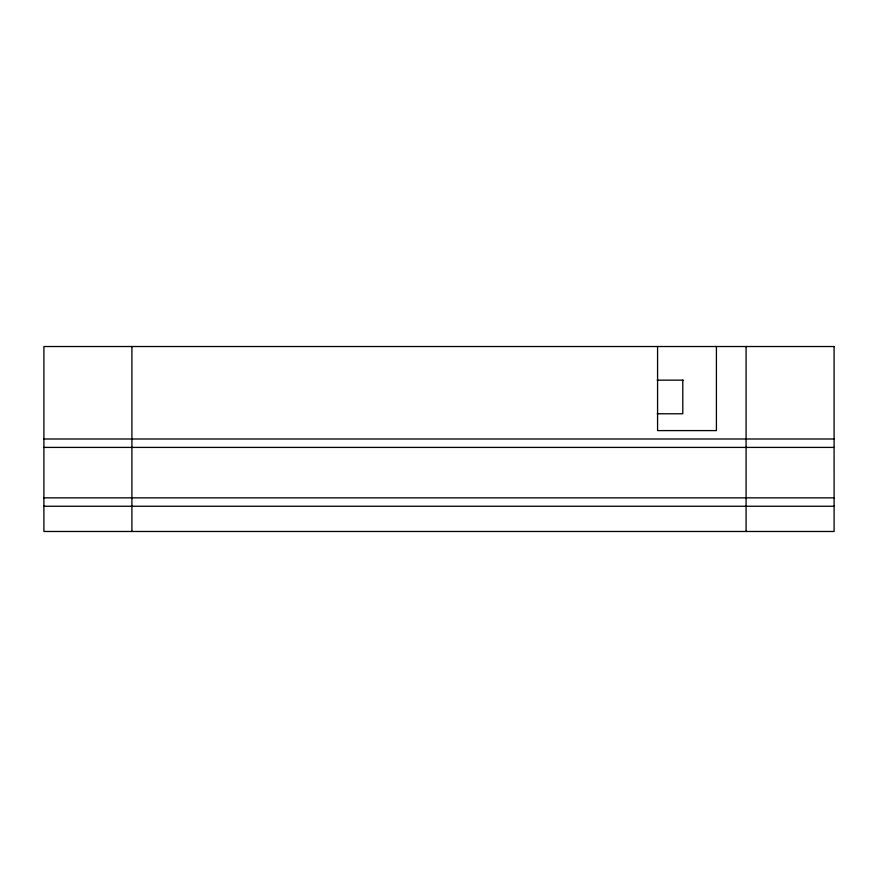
<?xml version="1.0" encoding="UTF-8"?>
<svg xmlns="http://www.w3.org/2000/svg" width="878" height="878" viewBox="0 0 878 878"><rect width="100%" height="100%" fill="white"/><g stroke="black" fill="none" stroke-linecap="round" stroke-linejoin="round"><path stroke-width="1.32" d="M657.183 380.152L683.183 380.152M657.238 413.779L682.788 413.779L682.788 380.152M43.911 439L834.089 439M43.9 447.407L834.1 447.407M43.911 497.848L834.089 497.848M43.9 506.255L834.1 506.255M746.08 346.525L746.08 531.475M716.415 346.525L716.415 430.593L657.578 430.593L657.578 346.525M131.919 346.525L131.919 531.475M834.1 346.525L43.9 346.525L43.911 531.475L834.1 531.475L834.089 346.525"/></g></svg>
